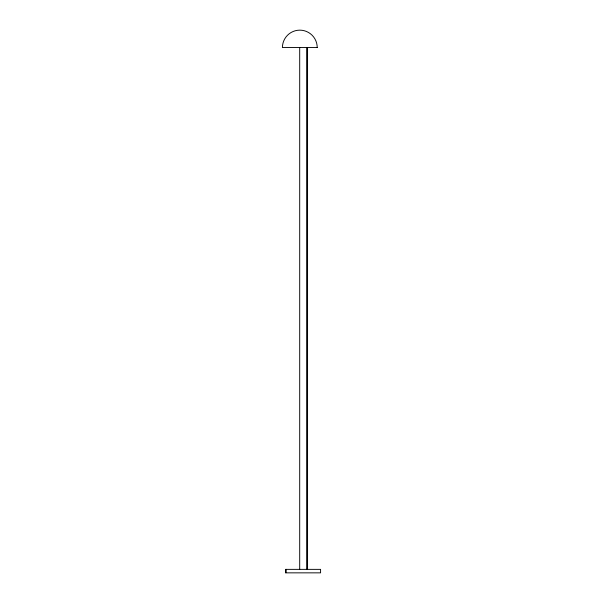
<?xml version="1.0" encoding="UTF-8"?>
<svg xmlns="http://www.w3.org/2000/svg" width="603" height="603" viewBox="0 0 603 603"><rect width="100%" height="100%" fill="white"/><g stroke="black" fill="none" stroke-linecap="round" stroke-linejoin="round"><path stroke-width="0.9" d="M285.784 572.85L285.784 569.368L320.577 569.368L320.577 572.85L285.784 572.85C286.576 568.38 284.97 569.631 286.056 569.368M307.56 47.547L307.56 569.368M306.656 47.547L306.656 569.368M299.699 47.547L299.699 569.368M317.216 47.547L282.423 47.547A17.397 17.397 0 0 1 299.819 30.15A17.397 17.397 0 0 1 317.216 47.547"/></g></svg>
